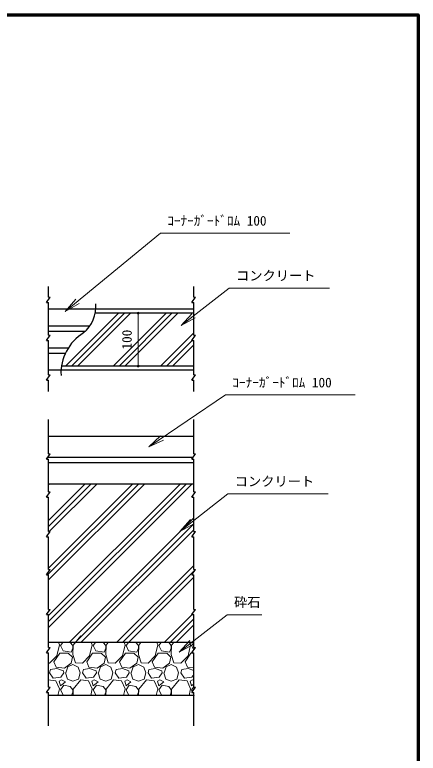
# Model space of a CAD drawing. Units: millimetres at full size, sheet at 1:10; details may follow other scales. Extents: x 150 to 4050, y 150 to 2820.
# Drawn here: x 3289 to 4050, y 1425 to 2820 of the extents above; entities that cross this region are included whole.
import ezdxf
from ezdxf.enums import TextEntityAlignment as Align

# ---------------------------------------------------------------- set-up
doc = ezdxf.new("R2010")
doc.units = ezdxf.units.MM
doc.header["$LTSCALE"] = 10
for name, color, linetype, lineweight in [('D-STR-3', 27, 'Continuous', 9), ('D-STR-DIM\u3000寸法線、寸法値', 7, 'Continuous', 13), ('D-STR-HTXT\u3000旗上げ', 7, 'Continuous', 13), ('D-STR\u3000構造物外形線', 1, 'Continuous', 25), ('D-TTL', 7, 'Continuous', 70)]:
    doc.layers.add(name, color=color, linetype=linetype, lineweight=lineweight)
doc.styles.add('ＭＳ ゴシック', font='')
doc.styles.get('ＭＳ ゴシック').set_extended_font_data('MS Gothic')

# ---------------------------------------------------------------- blocks, each defined once
blk = doc.blocks.new('filled_dot')
at = {"color": 0, "linetype": 'Continuous', "lineweight": -2, "const_width": 1.25}
blk.add_lwpolyline([(-0.625, 0, 1), (0.625, 0, 1)], format="xyb", close=True, dxfattribs=at)
blk = doc.blocks.new('open_arrow')
at = {"color": 0, "linetype": 'Continuous', "lineweight": -2}
blk.add_lwpolyline([(7.5, 1.25), (0, 0), (7.5, -1.25)], dxfattribs=at)

msp = doc.modelspace()

# ---------------------------------------------------------------- linework, layer by layer
at = {"layer": 'D-STR-3'}
for p, q in [((3413.15, 1646.59), (3398.91, 1629.09)), ((3372.92, 1629.92), (3371.02, 1634.09)), ((3379.11, 1634.09), (3374.77, 1628.26)), ((3393.34, 1634.09), (3393.32, 1634.09)), ((3398.29, 1628.26), (3393.34, 1634.09)), ((3434.81, 1629.92), (3432.92, 1634.09)), ((3434.81, 1629.92), (3432.92, 1634.09)), ((3441, 1634.09), (3436.67, 1628.26)), ((3460.19, 1628.26), (3455.23, 1634.09)), ((3464.87, 1634.09), (3460.8, 1629.09)), ((3496.7, 1629.92), (3494.81, 1634.09)), ((3502.89, 1634.09), (3498.56, 1628.26)), ((3522.08, 1628.26), (3517.13, 1634.09)), ((3526.77, 1634.09), (3522.7, 1629.09)), ((3558.6, 1629.92), (3556.7, 1634.09)), ((3564.79, 1634.09), (3560.45, 1628.26)), ((3583.97, 1628.26), (3579.02, 1634.09)), ((3588.66, 1634.09), (3584.59, 1629.09)), ((3620.49, 1629.92), (3618.6, 1634.09)), ((3626.36, 1633.66), (3622.35, 1628.26)), ((3367.96, 1609.09), (3372.92, 1629.92)), ((3374.77, 1628.26), (3379.72, 1618.26)), ((3395.2, 1615.76), (3398.29, 1623.26)), ((3398.91, 1629.09), (3398.29, 1611.59)), ((3398.29, 1623.26), (3398.29, 1628.26)), ((3429.86, 1609.09), (3434.81, 1629.92)), ((3429.86, 1609.09), (3434.81, 1629.92)), ((3436.67, 1628.26), (3441.62, 1618.26)), ((3457.09, 1615.76), (3460.19, 1623.26)), ((3460.8, 1629.09), (3460.19, 1611.59)), ((3460.19, 1623.26), (3460.19, 1628.26)), ((3491.75, 1609.09), (3496.7, 1629.92)), ((3498.56, 1628.26), (3503.51, 1618.26)), ((3518.98, 1615.76), (3522.08, 1623.26)), ((3522.7, 1629.09), (3522.08, 1611.59)), ((3522.08, 1623.26), (3522.08, 1628.26)), ((3553.64, 1609.09), (3558.6, 1629.92)), ((3560.45, 1628.26), (3565.4, 1618.26)), ((3580.88, 1615.76), (3583.97, 1623.26)), ((3584.59, 1629.09), (3583.97, 1611.59)), ((3583.97, 1623.26), (3583.97, 1628.26)), ((3615.54, 1609.09), (3620.49, 1629.92)), ((3622.35, 1628.26), (3626.36, 1620.15)), ((3354.35, 1594.92), (3367.96, 1609.09)), ((3362.39, 1597.42), (3373.53, 1614.09)), ((3373.53, 1614.09), (3389.63, 1614.09)), ((3379.72, 1618.26), (3395.2, 1615.76)), ((3389.63, 1614.09), (3397.67, 1606.59)), ((3397.67, 1606.59), (3395.2, 1594.92)), ((3398.29, 1611.59), (3403.24, 1595.76)), ((3416.24, 1594.92), (3429.86, 1609.09)), ((3424.29, 1597.42), (3435.43, 1614.09)), ((3435.43, 1614.09), (3451.52, 1614.09)), ((3441.62, 1618.26), (3457.09, 1615.76)), ((3451.52, 1614.09), (3459.57, 1606.59)), ((3459.57, 1606.59), (3457.09, 1594.92)), ((3460.19, 1611.59), (3465.14, 1595.76)), ((3478.13, 1594.92), (3491.75, 1609.09)), ((3486.18, 1597.42), (3497.32, 1614.09)), ((3497.32, 1614.09), (3513.41, 1614.09)), ((3503.51, 1618.26), (3518.98, 1615.76)), ((3513.41, 1614.09), (3521.46, 1606.59)), ((3521.46, 1606.59), (3518.98, 1594.92)), ((3522.08, 1611.59), (3527.03, 1595.76)), ((3540.03, 1594.92), (3553.64, 1609.09)), ((3548.07, 1597.42), (3559.21, 1614.09)), ((3559.21, 1614.09), (3575.31, 1614.09)), ((3565.4, 1618.26), (3580.88, 1615.76)), ((3575.31, 1614.09), (3583.35, 1606.59)), ((3583.35, 1606.59), (3580.88, 1594.92)), ((3583.97, 1611.59), (3588.92, 1595.76)), ((3601.92, 1594.92), (3615.54, 1609.09)), ((3609.97, 1597.42), (3621.11, 1614.09)), ((3621.11, 1614.09), (3626.36, 1614.09)), ((3352.1, 1595.07), (3354.35, 1594.92)), ((3366.73, 1587.42), (3362.39, 1597.42)), ((3395.2, 1594.92), (3382.2, 1585.76)), ((3388.4, 1588.26), (3398.3, 1592.43)), ((3398.28, 1592.43), (3408.19, 1587.43)), ((3403.24, 1595.76), (3416.24, 1594.92)), ((3428.62, 1587.42), (3424.29, 1597.42)), ((3457.09, 1594.92), (3444.09, 1585.76)), ((3450.29, 1588.26), (3460.19, 1592.43)), ((3460.18, 1592.43), (3470.08, 1587.43)), ((3465.14, 1595.76), (3478.13, 1594.92)), ((3490.51, 1587.42), (3486.18, 1597.42)), ((3518.98, 1594.92), (3505.99, 1585.76)), ((3512.18, 1588.26), (3522.09, 1592.43)), ((3522.07, 1592.43), (3531.97, 1587.43)), ((3527.03, 1595.76), (3540.03, 1594.92)), ((3552.41, 1587.42), (3548.07, 1597.42)), ((3580.88, 1594.92), (3567.88, 1585.76)), ((3574.08, 1588.26), (3583.98, 1592.43)), ((3583.96, 1592.43), (3593.87, 1587.43)), ((3588.92, 1595.76), (3601.92, 1594.92)), ((3614.3, 1587.42), (3609.97, 1597.42)), ((3354.35, 1576.59), (3356.21, 1583.26)), ((3361.16, 1566.59), (3354.35, 1576.59)), ((3367.99, 1584.93), (3356.23, 1583.26)), ((3382.2, 1585.76), (3366.73, 1587.42)), ((3380.34, 1580.76), (3367.96, 1584.92)), ((3380.96, 1576.59), (3375.39, 1568.26)), ((3380.96, 1576.59), (3380.34, 1580.76)), ((3384.06, 1576.59), (3387.77, 1564.92)), ((3384.68, 1576.59), (3388.39, 1588.26)), ((3408.2, 1587.41), (3411.91, 1576.57)), ((3408.81, 1564.91), (3411.9, 1576.57)), ((3416.24, 1576.59), (3418.1, 1583.26)), ((3423.05, 1566.59), (3416.24, 1576.59)), ((3429.88, 1584.93), (3418.12, 1583.26)), ((3444.09, 1585.76), (3428.62, 1587.42)), ((3442.24, 1580.76), (3429.86, 1584.92)), ((3442.85, 1576.59), (3437.28, 1568.26)), ((3442.85, 1576.59), (3442.24, 1580.76)), ((3445.95, 1576.59), (3449.66, 1564.92)), ((3446.57, 1576.59), (3450.28, 1588.26)), ((3470.09, 1587.41), (3473.81, 1576.57)), ((3470.7, 1564.91), (3473.8, 1576.57)), ((3478.13, 1576.59), (3479.99, 1583.26)), ((3484.94, 1566.59), (3478.13, 1576.59)), ((3491.78, 1584.93), (3480.02, 1583.26)), ((3505.99, 1585.76), (3490.51, 1587.42)), ((3504.13, 1580.76), (3491.75, 1584.92)), ((3504.75, 1576.59), (3499.18, 1568.26)), ((3504.75, 1576.59), (3504.13, 1580.76)), ((3507.84, 1576.59), (3511.56, 1564.92)), ((3508.46, 1576.59), (3512.18, 1588.26)), ((3531.99, 1587.41), (3535.7, 1576.57)), ((3532.6, 1564.91), (3535.69, 1576.57)), ((3540.03, 1576.59), (3541.88, 1583.26)), ((3546.84, 1566.59), (3540.03, 1576.59)), ((3553.67, 1584.93), (3541.91, 1583.26)), ((3567.88, 1585.76), (3552.41, 1587.42)), ((3566.02, 1580.76), (3553.64, 1584.92)), ((3566.64, 1576.59), (3561.07, 1568.26)), ((3566.64, 1576.59), (3566.02, 1580.76)), ((3569.74, 1576.59), (3573.45, 1564.92)), ((3570.36, 1576.59), (3574.07, 1588.26)), ((3593.88, 1587.41), (3597.59, 1576.57)), ((3594.49, 1564.91), (3597.58, 1576.57)), ((3601.92, 1576.59), (3603.78, 1583.26)), ((3608.73, 1566.59), (3601.92, 1576.59)), ((3615.56, 1584.93), (3603.8, 1583.26)), ((3626.36, 1586.12), (3614.3, 1587.42)), ((3626.36, 1581.28), (3615.54, 1584.92)), ((3366.11, 1561.59), (3351.25, 1563.26)), ((3375.39, 1568.26), (3361.16, 1566.59)), ((3376.63, 1563.26), (3372.3, 1560.76)), ((3384.06, 1559.92), (3376.63, 1563.26)), ((3387.77, 1564.92), (3398.29, 1560.76)), ((3398.29, 1560.76), (3408.81, 1564.92)), ((3413.15, 1563.26), (3398.91, 1545.76)), ((3428, 1561.59), (3413.15, 1563.26)), ((3437.28, 1568.26), (3423.05, 1566.59)), ((3438.52, 1563.26), (3434.19, 1560.76)), ((3445.95, 1559.92), (3438.52, 1563.26)), ((3449.66, 1564.92), (3460.19, 1560.76)), ((3460.18, 1560.76), (3470.7, 1564.92)), ((3475.04, 1563.26), (3460.8, 1545.76)), ((3489.89, 1561.59), (3475.04, 1563.26)), ((3499.18, 1568.26), (3484.94, 1566.59)), ((3500.42, 1563.26), (3496.08, 1560.76)), ((3507.84, 1559.92), (3500.42, 1563.26)), ((3511.56, 1564.92), (3522.08, 1560.76)), ((3522.08, 1560.76), (3532.6, 1564.92)), ((3536.93, 1563.26), (3522.7, 1545.76)), ((3551.79, 1561.59), (3536.93, 1563.26)), ((3561.07, 1568.26), (3546.84, 1566.59)), ((3562.31, 1563.26), (3557.98, 1560.76)), ((3569.74, 1559.92), (3562.31, 1563.26)), ((3573.45, 1564.92), (3583.97, 1560.76)), ((3583.97, 1560.76), (3594.49, 1564.92)), ((3598.83, 1563.26), (3584.59, 1545.76)), ((3613.68, 1561.59), (3598.83, 1563.26)), ((3622.96, 1568.26), (3608.73, 1566.59)), ((3624.2, 1563.26), (3619.87, 1560.76)), ((3626.36, 1573.34), (3622.96, 1568.26)), ((3626.36, 1562.29), (3624.2, 1563.26)), ((3372.92, 1546.59), (3366.11, 1561.59)), ((3372.3, 1560.76), (3374.77, 1552.42)), ((3374.77, 1552.42), (3384.06, 1559.92)), ((3380.96, 1553.26), (3374.77, 1544.92)), ((3393.34, 1550.76), (3380.96, 1553.26)), ((3398.29, 1544.92), (3393.34, 1550.76)), ((3434.81, 1546.59), (3428, 1561.59)), ((3434.19, 1560.76), (3436.67, 1552.42)), ((3436.67, 1552.42), (3445.95, 1559.92)), ((3442.85, 1553.26), (3436.67, 1544.92)), ((3455.23, 1550.76), (3442.86, 1553.26)), ((3460.19, 1544.92), (3455.23, 1550.76)), ((3496.7, 1546.59), (3489.89, 1561.59)), ((3496.08, 1560.76), (3498.56, 1552.42)), ((3498.56, 1552.42), (3507.84, 1559.92)), ((3504.75, 1553.26), (3498.56, 1544.92)), ((3517.13, 1550.76), (3504.75, 1553.26)), ((3522.08, 1544.92), (3517.13, 1550.76)), ((3558.6, 1546.59), (3551.79, 1561.59)), ((3557.98, 1560.76), (3560.45, 1552.42)), ((3560.45, 1552.42), (3569.74, 1559.92)), ((3566.64, 1553.26), (3560.45, 1544.92)), ((3579.02, 1550.76), (3566.64, 1553.26)), ((3583.97, 1544.92), (3579.02, 1550.76)), ((3620.49, 1546.59), (3613.68, 1561.59)), ((3619.87, 1560.76), (3622.35, 1552.42)), ((3622.35, 1552.42), (3626.36, 1555.67)), ((3626.36, 1550.33), (3622.35, 1544.92)), ((3369.95, 1534.09), (3372.92, 1546.59)), ((3374.77, 1544.92), (3379.72, 1534.92)), ((3379.72, 1534.92), (3384.85, 1534.09)), ((3395.89, 1534.09), (3398.29, 1539.92)), ((3398.29, 1539.92), (3398.29, 1544.92)), ((3398.91, 1545.76), (3398.5, 1534.09)), ((3431.84, 1534.09), (3434.81, 1546.59)), ((3436.67, 1544.92), (3441.62, 1534.92)), ((3441.62, 1534.92), (3446.75, 1534.09)), ((3457.78, 1534.09), (3460.19, 1539.92)), ((3460.19, 1539.92), (3460.19, 1544.92)), ((3460.8, 1545.76), (3460.39, 1534.09)), ((3493.73, 1534.09), (3496.7, 1546.59)), ((3498.56, 1544.92), (3503.51, 1534.92)), ((3503.51, 1534.92), (3508.64, 1534.09)), ((3519.67, 1534.09), (3522.08, 1539.92)), ((3522.08, 1539.92), (3522.08, 1544.92)), ((3522.7, 1545.76), (3522.28, 1534.09)), ((3555.63, 1534.09), (3558.6, 1546.59)), ((3560.45, 1544.92), (3565.4, 1534.92)), ((3565.4, 1534.92), (3570.53, 1534.09)), ((3581.57, 1534.09), (3583.97, 1539.92)), ((3583.97, 1539.92), (3583.97, 1544.92)), ((3584.59, 1545.76), (3584.18, 1534.09)), ((3617.52, 1534.09), (3620.49, 1546.59)), ((3622.35, 1544.92), (3624.1, 1541.39)), ((3624.92, 1539.71), (3626.36, 1536.82))]:
    msp.add_line(p, q, dxfattribs=at)
at = {"layer": 'D-STR-DIM\u3000寸法線、寸法値'}
msp.add_line((3521.52, 2156.3), (3521.52, 2256.3), dxfattribs=at)
at = {"layer": 'D-STR-HTXT\u3000旗上げ'}
for points in [[(3383.87, 2259.52), (3563.5, 2407.32), (3567.5, 2407.32), (3807.82, 2407.32), (3687.66, 2407.32)], [(3602.34, 2232.71), (3693.3, 2303.63), (3697.3, 2303.63), (3882.5, 2303.63), (3789.9, 2303.63)], [(3541.63, 2003.85), (3686.48, 2101.7), (3690.48, 2101.7), (3930.81, 2101.7), (3810.65, 2101.7)], [(3599.89, 1844.04), (3690.85, 1914.96), (3694.85, 1914.96), (3880.05, 1914.96), (3787.45, 1914.96)], [(3598.53, 1615.7), (3689.49, 1686.62), (3693.49, 1686.62), (3754.91, 1686.62), (3724.2, 1686.62)]]:
    msp.add_lwpolyline(points, dxfattribs=at)
at = {"layer": 'D-STR\u3000構造物外形線'}
for p, q in [((3352.1, 2286.69), (3352.1, 2306.64)), ((3626.43, 2286.69), (3626.43, 2306.64)), ((3348.6, 2276.63), (3355.6, 2286.69)), ((3348.6, 2276.63), (3352.1, 2276.63)), ((3352.1, 2286.69), (3355.6, 2286.69)), ((3352.1, 2214.86), (3352.1, 2276.63)), ((3622.93, 2276.63), (3629.93, 2286.69)), ((3622.93, 2276.63), (3626.43, 2276.63)), ((3626.43, 2286.69), (3629.93, 2286.69)), ((3626.43, 2214.86), (3626.43, 2276.63)), ((3441.27, 2263.8), (3352.1, 2263.8)), ((3626.43, 2263.8), (3441.27, 2263.8)), ((3384.26, 2156.3), (3484.26, 2256.3)), ((3395.49, 2156.3), (3495.49, 2256.3)), ((3406.71, 2156.3), (3506.71, 2256.3)), ((3626.43, 2256.3), (3440.21, 2256.3)), ((3474.06, 2156.3), (3574.06, 2256.3)), ((3485.29, 2156.3), (3585.29, 2256.3)), ((3496.51, 2156.3), (3596.51, 2256.3)), ((3352.1, 2232.3), (3430.32, 2232.3)), ((3352.1, 2222.3), (3422.22, 2222.3)), ((3563.86, 2156.3), (3626.43, 2218.86)), ((3348.6, 2204.8), (3355.6, 2214.86)), ((3348.6, 2204.8), (3352.1, 2204.8)), ((3352.1, 2214.86), (3355.6, 2214.86)), ((3352.1, 2139.77), (3352.1, 2204.8)), ((3575.09, 2156.3), (3623.59, 2204.8)), ((3622.93, 2204.8), (3629.93, 2214.86)), ((3622.93, 2204.8), (3626.43, 2204.8)), ((3626.43, 2214.86), (3629.93, 2214.86)), ((3626.43, 2139.77), (3626.43, 2204.8)), ((3586.32, 2156.3), (3626.43, 2196.41)), ((3389.36, 2190.3), (3352.1, 2190.3)), ((3383.9, 2180.3), (3352.1, 2180.3)), ((3375.88, 2148.8), (3352.1, 2148.8)), ((3626.43, 2148.8), (3375.88, 2148.8)), ((3626.43, 2156.3), (3376.69, 2156.3)), ((3348.6, 2129.71), (3355.6, 2139.77)), ((3352.1, 2139.77), (3355.6, 2139.77)), ((3622.93, 2129.71), (3629.93, 2139.77)), ((3626.43, 2139.77), (3629.93, 2139.77)), ((3348.6, 2129.71), (3352.1, 2129.71)), ((3352.1, 2108.06), (3352.1, 2129.71)), ((3622.93, 2129.71), (3626.43, 2129.71)), ((3626.43, 2108.06), (3626.43, 2129.71)), ((3352.1, 1990.52), (3352.1, 2055.54)), ((3626.43, 1990.52), (3626.43, 2055.54)), ((3626.43, 1990.52), (3626.43, 2055.54)), ((3352.1, 2024.09), (3626.43, 2024.09)), ((3348.6, 1980.46), (3355.6, 1990.52)), ((3351.13, 1984.09), (3625.46, 1984.09)), ((3352.1, 1990.52), (3355.6, 1990.52)), ((3622.93, 1980.46), (3629.93, 1990.52)), ((3626.43, 1990.52), (3629.93, 1990.52)), ((3348.6, 1980.46), (3352.1, 1980.46)), ((3352.1, 1918.69), (3352.1, 1980.46)), ((3352.1, 1974.09), (3626.43, 1974.09)), ((3622.93, 1980.46), (3626.43, 1980.46)), ((3626.43, 1918.69), (3626.43, 1980.46)), ((3350.26, 1761.71), (3522.64, 1934.09)), ((3352.1, 1934.09), (3626.43, 1934.09)), ((3352.1, 1931.94), (3354.26, 1934.09)), ((3352.1, 1752.33), (3533.86, 1934.09)), ((3352.1, 1662.53), (3623.66, 1934.09)), ((3352.1, 1853.36), (3432.83, 1934.09)), ((3352.1, 1673.75), (3612.44, 1934.09)), ((3352.1, 1864.58), (3421.61, 1934.09)), ((3352.1, 1774.78), (3511.41, 1934.09)), ((3352.1, 1684.98), (3601.21, 1934.09)), ((3353.57, 1843.6), (3444.06, 1934.09)), ((3348.6, 1908.63), (3355.6, 1918.69)), ((3352.1, 1918.69), (3355.6, 1918.69)), ((3622.93, 1908.63), (3629.93, 1918.69)), ((3626.43, 1918.69), (3629.93, 1918.69)), ((3348.6, 1908.63), (3352.1, 1908.63)), ((3352.1, 1843.6), (3352.1, 1908.63)), ((3622.93, 1908.63), (3626.43, 1908.63)), ((3626.43, 1843.6), (3626.43, 1908.63)), ((3391.02, 1634.09), (3626.43, 1869.51)), ((3402.24, 1634.09), (3626.43, 1858.28)), ((3348.6, 1833.54), (3355.6, 1843.6)), ((3352.1, 1843.6), (3355.6, 1843.6)), ((3413.47, 1634.09), (3626.43, 1847.06)), ((3622.93, 1833.54), (3629.93, 1843.6)), ((3626.43, 1843.6), (3629.93, 1843.6)), ((3348.6, 1833.54), (3352.1, 1833.54)), ((3352.1, 1771.78), (3352.1, 1833.54)), ((3622.93, 1833.54), (3626.43, 1833.54)), ((3626.43, 1771.78), (3626.43, 1833.54)), ((3480.82, 1634.09), (3626.43, 1779.71)), ((3348.6, 1761.71), (3355.6, 1771.78)), ((3348.6, 1761.71), (3352.1, 1761.71)), ((3352.1, 1771.78), (3355.6, 1771.78)), ((3352.1, 1696.69), (3352.1, 1761.71)), ((3492.04, 1634.09), (3629.73, 1771.78)), ((3622.93, 1761.71), (3629.93, 1771.78)), ((3622.93, 1761.71), (3626.43, 1761.71)), ((3626.43, 1771.78), (3629.93, 1771.78)), ((3626.43, 1696.69), (3626.43, 1761.71)), ((3503.27, 1634.09), (3626.43, 1757.26)), ((3348.6, 1686.63), (3355.6, 1696.69)), ((3352.1, 1696.69), (3355.6, 1696.69)), ((3622.93, 1686.63), (3629.93, 1696.69)), ((3626.43, 1696.69), (3629.93, 1696.69)), ((3348.6, 1686.63), (3352.1, 1686.63)), ((3352.1, 1624.86), (3352.1, 1686.63)), ((3570.62, 1634.09), (3623.16, 1686.63)), ((3581.85, 1634.09), (3626.43, 1678.68)), ((3622.93, 1686.63), (3626.43, 1686.63)), ((3626.43, 1624.86), (3626.43, 1686.63)), ((3593.07, 1634.09), (3626.43, 1667.45)), ((3626.43, 1634.09), (3352.1, 1634.09)), ((3348.6, 1614.8), (3355.6, 1624.86)), ((3352.1, 1624.86), (3355.6, 1624.86)), ((3622.93, 1614.8), (3629.93, 1624.86)), ((3626.43, 1624.86), (3629.93, 1624.86)), ((3348.6, 1614.8), (3352.1, 1614.8)), ((3352.1, 1549.77), (3352.1, 1614.8)), ((3622.93, 1614.8), (3626.43, 1614.8)), ((3626.43, 1549.77), (3626.43, 1614.8)), ((3348.6, 1539.71), (3355.6, 1549.77)), ((3352.1, 1549.77), (3355.6, 1549.77)), ((3622.93, 1539.71), (3629.93, 1549.77)), ((3626.43, 1549.77), (3629.93, 1549.77)), ((3348.6, 1539.71), (3352.1, 1539.71)), ((3352.1, 1476.43), (3352.1, 1539.71)), ((3622.93, 1539.71), (3626.43, 1539.71)), ((3626.43, 1476.43), (3626.43, 1539.71)), ((3626.43, 1534.09), (3352.1, 1534.09)), ((3626.43, 1534.34), (3626.36, 1534.09))]:
    msp.add_line(p, q, dxfattribs=at)
for centre, radius, start, end in [((3374.25, 2269.44), 67.26, 311.18822, 3.87719), ((3463.99, 2143.13), 88.29, 120.98216, 182.87446)]:
    msp.add_arc(centre, radius, start, end, dxfattribs=at)
at = {"layer": 'D-TTL'}
msp.add_lwpolyline([(150, 150), (150, 2820), (4050, 2820), (4050, 150)], close=True, dxfattribs=at)

# ---------------------------------------------------------------- block references
at = {"layer": 'D-STR-DIM\u3000寸法線、寸法値', "xscale": 2, "yscale": 2}
for p, rotation in [((3521.52, 2256.3), 270), ((3521.52, 2156.3), 90)]:
    msp.add_blockref('filled_dot', p, dxfattribs=dict(at, rotation=rotation))
at = {"layer": 'D-STR-HTXT\u3000旗上げ', "xscale": 4, "yscale": 4}
for p, rotation in [((3383.87, 2259.52), 39.4), ((3602.34, 2232.71), 37.9), ((3541.63, 2003.85), 34), ((3599.89, 1844.04), 37.9), ((3598.53, 1615.7), 37.9)]:
    msp.add_blockref('open_arrow', p, dxfattribs=dict(at, rotation=rotation))

# ---------------------------------------------------------------- texts
at = {"layer": 'D-STR-DIM\u3000寸法線、寸法値', "style": 'ＭＳ ゴシック'}
msp.add_text('100', height=18.33, rotation=90, dxfattribs=at).set_placement((3500.14, 2206.3), align=Align.MIDDLE_CENTER)
at = {"layer": 'D-STR-HTXT\u3000旗上げ', "style": 'ＭＳ ゴシック'}
for s, p in [('ｺｰﾅｰｶﾞｰﾄﾞﾛﾑ 100', (3576.38, 2416.2)), ('コンクリート', (3706.17, 2312.51)), ('ｺｰﾅｰｶﾞｰﾄﾞﾛﾑ 100', (3699.36, 2110.58)), ('コンクリート', (3703.72, 1923.84)), ('砕石', (3702.37, 1695.5))]:
    msp.add_text(s, height=18.33, dxfattribs=at).set_placement(p, align=Align.BOTTOM_LEFT)

doc.saveas('drawing.dxf')
